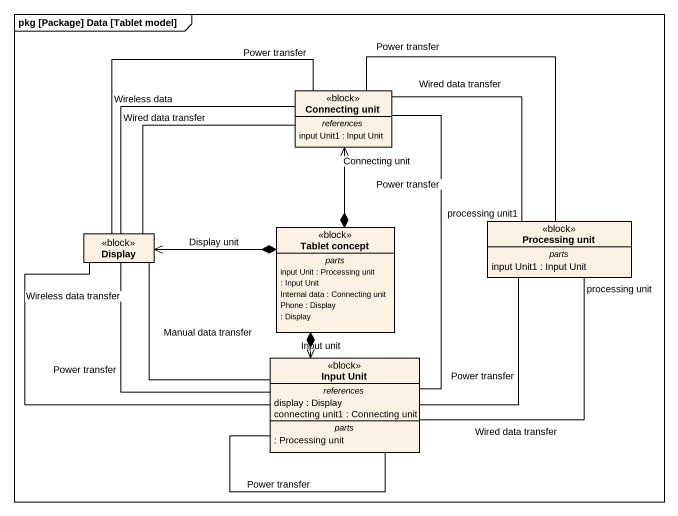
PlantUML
@startuml
mainframe pkg [Package] Data [Tablet model]
hide circle
hide empty members
class "Connecting unit" as Connecting_unit <<block>> {
  -- references --
  input Unit1 : Input Unit
}
class Display <<block>>
class "Tablet concept" as Tablet_concept <<block>> {
  -- parts --
  input Unit : Processing unit
  : Input Unit
  Internal data : Connecting unit
  Phone : Display
  : Display
}
class "Processing unit" as Processing_unit <<block>> {
  -- parts --
  input Unit1 : Input Unit
}
class "Input Unit" as Input_Unit <<block>> {
  -- references --
  display : Display
  connecting unit1 : Connecting unit
  -- parts --
  : Processing unit
}
Connecting_unit -left- Display : Power transfer
Connecting_unit -left- Display : Wireless data
Connecting_unit -- Processing_unit : Power transfer
Display -right- Connecting_unit : Wired data transfer
Tablet_concept *-up-> Connecting_unit : Connecting unit
Tablet_concept *-left-> Display : Display unit
Tablet_concept *--> Input_Unit : Input unit
Processing_unit "processing unit1" -up- Connecting_unit : Wired data transfer
Input_Unit -up- Connecting_unit : Power transfer
Input_Unit -up- Display : Wireless data transfer
Input_Unit -up- Display : Manual data transfer
Input_Unit -up- Display : Power transfer
Input_Unit -up- "processing unit" Processing_unit : Wired data transfer
Input_Unit -up- Processing_unit : Power transfer
Input_Unit -- Input_Unit : Power transfer
@enduml
